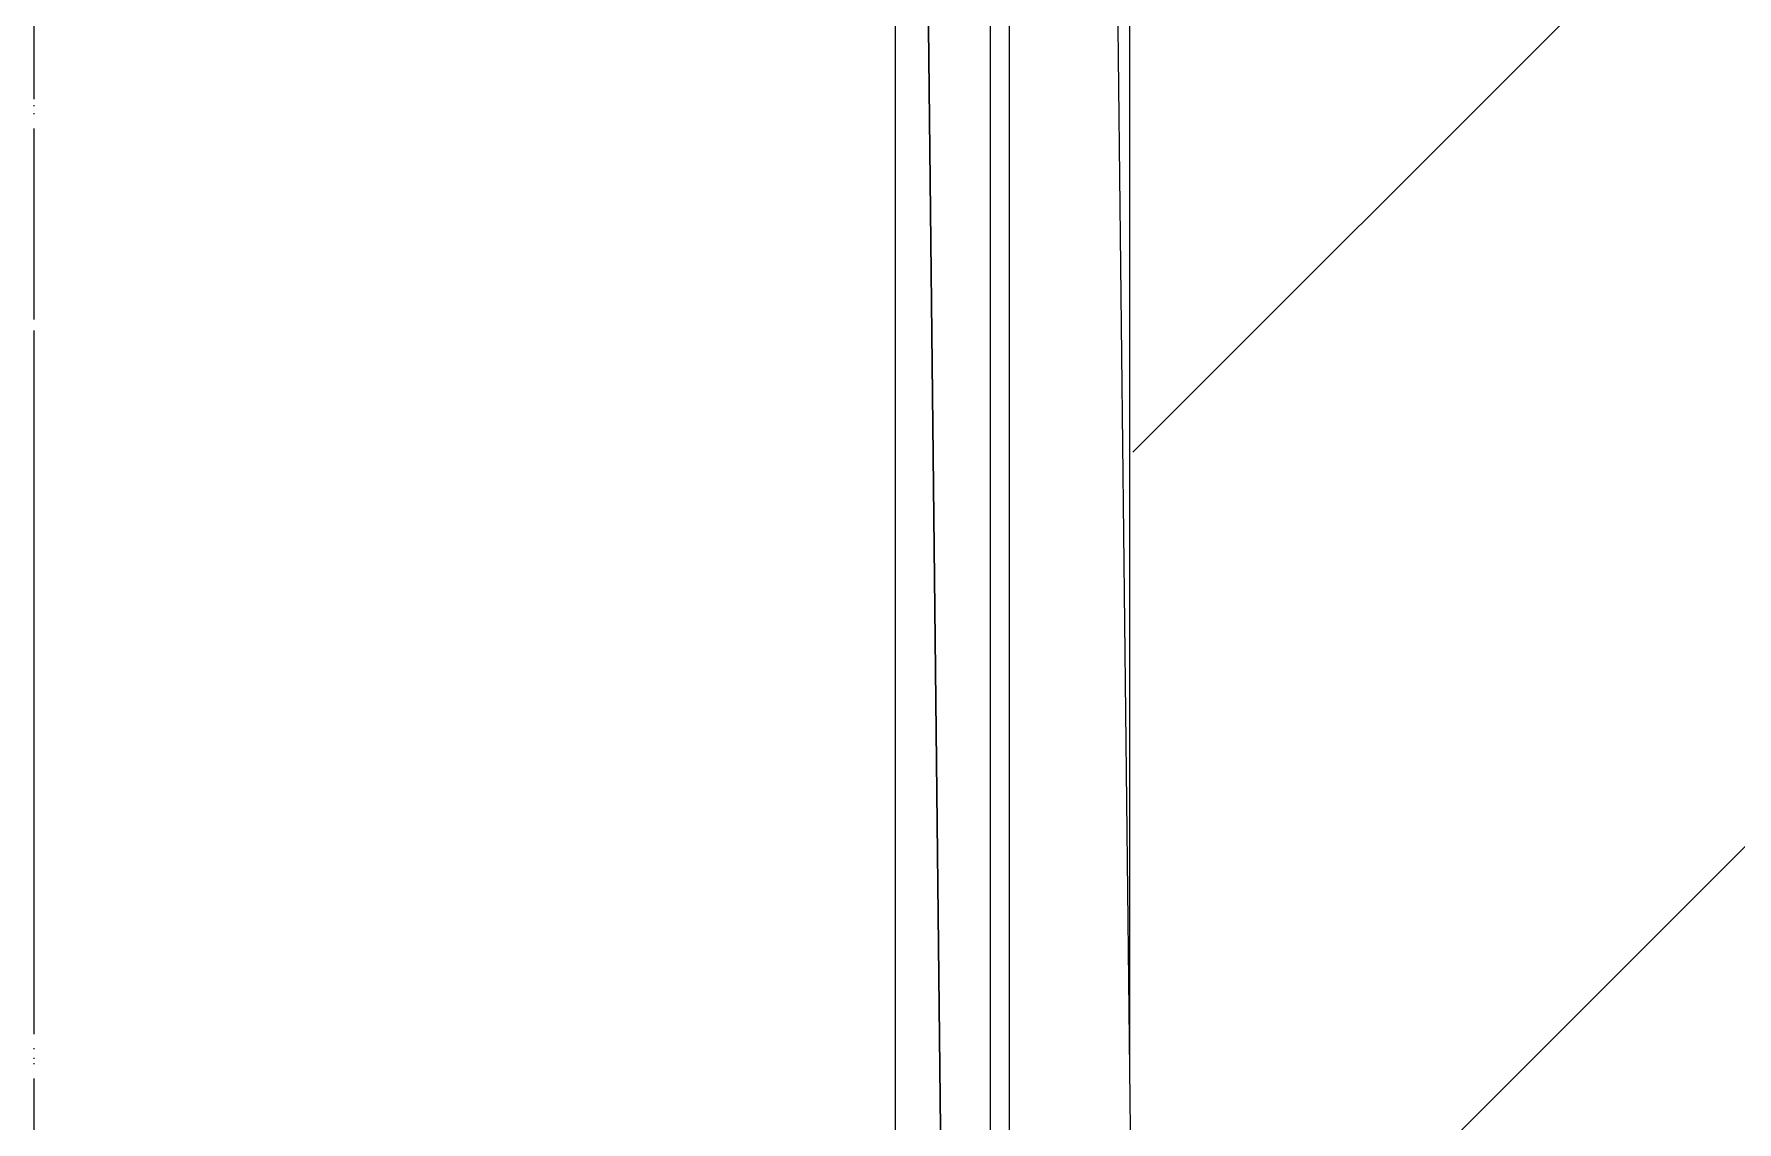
# Model space of a CAD drawing. Header units: millimetres. Extents: x -10051 to 73829, y -4843 to 44223.
# Drawn here: x 41849.6 to 42029, y 6256.6 to 6371.2 of the extents above; entities that cross this region are included whole.
import ezdxf

# ---------------------------------------------------------------- set-up
doc = ezdxf.new("R2010")
doc.units = ezdxf.units.MM
doc.linetypes.add('ADSK_Линия сетки', pattern=[25, 20, -2.5, 0, -2.5])
doc.linetypes.add('ADSK_Штрихпунктирная 2 точки_ш15 п1_5 п1_5 п1_5', pattern=[19.5, 15, -1.5, 0, -1.5, 0, -1.5])
doc.layers.add('Линии', color=7, linetype='Continuous', lineweight=9, true_color=0x00a600)
for name, color, linetype, lineweight in [('Оси', 7, 'Continuous', 9), ('Потолки', 7, 'Continuous', 9), ('Потолки штриховка', 7, 'Continuous', 9), ('Стены несущие', 7, 'Continuous', 30), ('Стены отделка', 7, 'Continuous', 30), ('Стены штриховка', 7, 'Continuous', 9)]:
    doc.layers.add(name, color=color, linetype=linetype, lineweight=lineweight)

msp = doc.modelspace()

# ---------------------------------------------------------------- hatches: boundary and pattern name
at = {"layer": 'Потолки штриховка', "lineweight": 18, "true_color": 0x787878}
h = msp.add_hatch(dxfattribs=at)
h.set_pattern_fill('FP_47', color=8, style=0, pattern_type=2)
h.set_pattern_definition([(45, (0, 0), (-53.03301, 53.03301), [])])
h.paths.add_polyline_path([(41995, 4465), (41995, 4617.057), (41983.209, 4617.057), (41984.891, 4465), (41993.197, 4465)])
h.paths.add_polyline_path([(43385, 4465), (43445, 4465), (43445, 4617.057), (43385, 4617.057), (43385, 4472.623)])
h.paths.add_polyline_path([(43245, 4465), (43285, 4465), (43285, 4617.057), (43245, 4617.057), (43245, 4487.222)])
h.paths.add_polyline_path([(42285.314, 6187.057), (44015, 6187.057), (44015, 6417.057), (41965.035, 6417.057), (41965.849, 6187.057), (41987.743, 6187.057)])
h.paths.add_polyline_path([(41978.435, 7617.057), (44015, 7617.057), (44015, 7847.057), (42165, 7847.057), (42165, 7772.74), (42065, 7772.74), (42065, 7847.057), (41952.317, 7847.057), (41952.317, 7617.057)])

# ---------------------------------------------------------------- linework, layer by layer
at = {"layer": 'Линии', "color": 7, "linetype": 'ADSK_Штрихпунктирная 2 точки_ш15 п1_5 п1_5 п1_5'}
msp.add_line((41849.565, 6187.057), (41849.565, 6417.057), dxfattribs=at)
at = {"layer": 'Оси', "linetype": 'ADSK_Линия сетки'}
msp.add_line((41849.565, -3698.875), (41849.565, 21707.143), dxfattribs=at)
at = {"layer": 'Потолки'}
msp.add_line((41965.035, 6260.636), (41965.035, 6417.057), dxfattribs=at)
at = {"layer": 'Стены несущие'}
msp.add_line((41916.756, 8817.913), (41993.383, 1888.232), dxfattribs=at)
at = {"layer": 'Стены отделка', "lineweight": 9}
for p, q in [((41978.435, 5048.838), (41936.084, 8878.813)), ((41940.317, 5036.838), (41940.317, 8502.057)), ((41952.317, 8465.057), (41952.317, 5036.838))]:
    msp.add_line(p, q, dxfattribs=at)
at = {"layer": 'Стены штриховка'}
msp.add_line((41950.317, 8502.057), (41950.317, 5036.838), dxfattribs=at)

doc.saveas('drawing.dxf')
